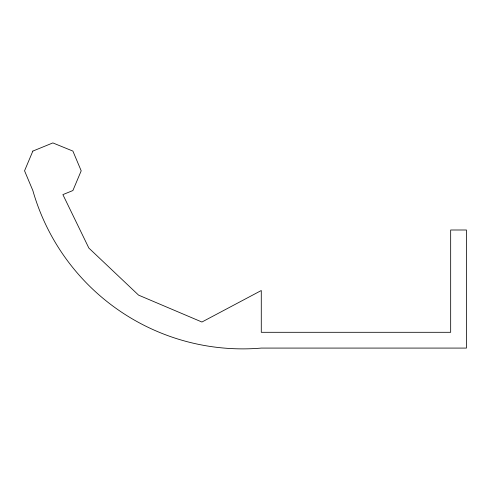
<?xml version="1.0" encoding="UTF-8"?>
<svg xmlns="http://www.w3.org/2000/svg" width="491" height="491" viewBox="0 0 491 491"><rect width="100%" height="100%" fill="white"/><g stroke="black" fill="none" stroke-linecap="round" stroke-linejoin="round"><path stroke-width="0.74" d="M32.848 151.087L24.55 170.813L32.848 190.539A218.225 218.225 0 0 0 261.28 348.082L466.45 348.082L466.45 229.997L450.67 229.997L450.67 332.303L261.28 332.303L261.28 290.525L201.93 322.022L138.585 295.14L88.853 248.059L62.885 194.62L72.895 190.539L81.193 170.813L72.895 151.087L52.868 142.918L32.848 151.087"/></g></svg>
